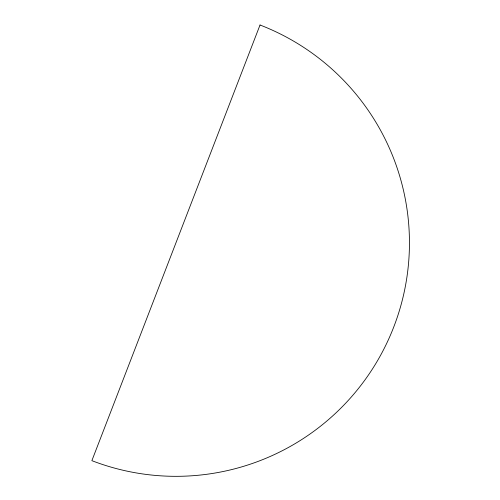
<?xml version="1.0" encoding="UTF-8"?>
<svg xmlns="http://www.w3.org/2000/svg" width="500" height="500" viewBox="0 0 500 500"><rect width="100%" height="100%" fill="white"/><g stroke="black" fill="none" stroke-linecap="round" stroke-linejoin="round"><path stroke-width="0.75" d="M260.031 25L91.875 460.662A233.494 233.494 0 0 0 393.787 326.906A233.494 233.494 0 0 0 260.031 25"/></g></svg>
